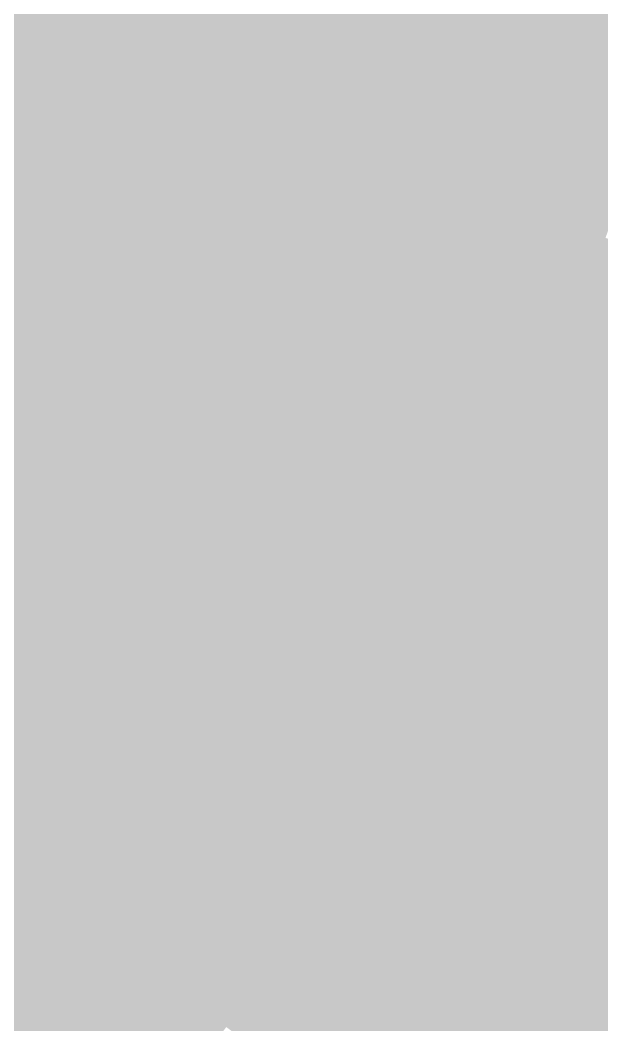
# Model space of a CAD drawing. Header units: inches. Extents: x -266 to 784, y -170 to 213.
# Drawn here: x 58.02 to 73.34, y -47 to -20.54 of the extents above; entities that cross this region are included whole.
import ezdxf

# ---------------------------------------------------------------- set-up
doc = ezdxf.new("R2010")
doc.units = ezdxf.units.IN
doc.header["$MEASUREMENT"] = 0

msp = doc.modelspace()

# ---------------------------------------------------------------- linework, layer by layer
at = {"color": 244, "true_color": 0xab002d}
msp.add_solid([(67.464325, -18.669893), (68.428101, -18.936606), (66.985823, -20.319927), (67.942764, -20.610212)], dxfattribs=at)
at = {"color": 244, "true_color": 0x95002b}
msp.add_solid([(62.201122, -18.868504), (63.158062, -19.158789), (61.719332, -20.389313), (62.66886, -20.702995)], dxfattribs=at)
at = {"color": 244, "true_color": 0xaf002e}
msp.add_solid([(68.428101, -18.936606), (69.391877, -19.203319), (67.942764, -20.610212), (68.899704, -20.900497)], dxfattribs=at)
at = {"color": 246, "true_color": 0x840029}
msp.add_solid([(57.921219, -19.134586), (58.870747, -19.448268), (57.434188, -20.550281), (58.375732, -20.887171)], dxfattribs=at)
at = {"color": 244, "true_color": 0x9a002c}
msp.add_solid([(63.158062, -19.158789), (64.115002, -19.449073), (62.66886, -20.702995), (63.618388, -21.016677)], dxfattribs=at)
at = {"color": 242, "true_color": 0xb3002f}
msp.add_solid([(69.391877, -19.203319), (70.355653, -19.470031), (68.899704, -20.900497), (69.856645, -21.190781)], dxfattribs=at)
at = {"color": 246, "true_color": 0x89002a}
msp.add_solid([(58.870747, -19.448268), (59.820275, -19.76195), (58.375732, -20.887171), (59.317276, -21.224061)], dxfattribs=at)
at = {"color": 244, "true_color": 0x9e002d}
msp.add_solid([(64.115002, -19.449073), (65.071943, -19.739358), (63.618388, -21.016677), (64.567916, -21.330358)], dxfattribs=at)
at = {"color": 242, "true_color": 0xb70030}
msp.add_solid([(70.355653, -19.470031), (71.319429, -19.736744), (69.856645, -21.190781), (70.813585, -21.481066)], dxfattribs=at)
at = {"color": 244, "true_color": 0x8d002b}
msp.add_solid([(59.820275, -19.76195), (60.769804, -20.075631), (59.317276, -21.224061), (60.25882, -21.560951)], dxfattribs=at)
at = {"color": 244, "true_color": 0xa2002e}
msp.add_solid([(65.071943, -19.739358), (66.028883, -20.029643), (64.567916, -21.330358), (65.517444, -21.64404)], dxfattribs=at)
at = {"color": 242, "true_color": 0xbc0031}
msp.add_solid([(71.319429, -19.736744), (72.283205, -20.003457), (70.813585, -21.481066), (71.770525, -21.771351)], dxfattribs=at)
at = {"color": 244, "true_color": 0x91002d}
msp.add_solid([(60.769804, -20.075631), (61.719332, -20.389313), (60.25882, -21.560951), (61.200364, -21.89784)], dxfattribs=at)
at = {"color": 244, "true_color": 0xa6002f}
msp.add_solid([(66.028883, -20.029643), (66.985823, -20.319927), (65.517444, -21.64404), (66.466973, -21.957722)], dxfattribs=at)
at = {"color": 242, "true_color": 0xc00032}
msp.add_solid([(72.283205, -20.003457), (73.246981, -20.27017), (71.770525, -21.771351), (72.727466, -22.061635)], dxfattribs=at)
at = {"color": 244, "true_color": 0xab0031}
msp.add_solid([(66.985823, -20.319927), (67.942764, -20.610212), (66.466973, -21.957722), (67.416501, -22.271404)], dxfattribs=at)
at = {"color": 242, "true_color": 0xc40033}
msp.add_solid([(73.246981, -20.27017), (74.210757, -20.536882), (72.727466, -22.061635), (73.684406, -22.35192)], dxfattribs=at)
at = {"color": 246, "true_color": 0x84002c}
msp.add_solid([(57.434188, -20.550281), (58.375732, -20.887171), (56.912561, -21.953597), (57.845554, -22.313492)], dxfattribs=at)
at = {"color": 244, "true_color": 0x95002e}
msp.add_solid([(61.719332, -20.389313), (62.66886, -20.702995), (61.200364, -21.89784), (62.141908, -22.23473)], dxfattribs=at)
at = {"color": 244, "true_color": 0xaf0032}
msp.add_solid([(67.942764, -20.610212), (68.899704, -20.900497), (67.416501, -22.271404), (68.366029, -22.585085)], dxfattribs=at)
at = {"color": 246, "true_color": 0x89002d}
msp.add_solid([(58.375732, -20.887171), (59.317276, -21.224061), (57.845554, -22.313492), (58.778546, -22.673387)], dxfattribs=at)
at = {"color": 244, "true_color": 0x9a002f}
msp.add_solid([(62.66886, -20.702995), (63.618388, -21.016677), (62.141908, -22.23473), (63.083452, -22.57162)], dxfattribs=at)
at = {"color": 242, "true_color": 0xb30033}
msp.add_solid([(68.899704, -20.900497), (69.856645, -21.190781), (68.366029, -22.585085), (69.315557, -22.898767)], dxfattribs=at)
at = {"color": 244, "true_color": 0x9e0031}
msp.add_solid([(63.618388, -21.016677), (64.567916, -21.330358), (63.083452, -22.57162), (64.024996, -22.90851)], dxfattribs=at)
at = {"color": 244, "true_color": 0x8d002f}
msp.add_solid([(59.317276, -21.224061), (60.25882, -21.560951), (58.778546, -22.673387), (59.711539, -23.033282)], dxfattribs=at)
at = {"color": 244, "true_color": 0xa20032}
msp.add_solid([(64.567916, -21.330358), (65.517444, -21.64404), (64.024996, -22.90851), (64.96654, -23.2454)], dxfattribs=at)
at = {"color": 242, "true_color": 0xb70034}
msp.add_solid([(69.856645, -21.190781), (70.813585, -21.481066), (69.315557, -22.898767), (70.265085, -23.212449)], dxfattribs=at)
at = {"color": 244, "true_color": 0x910030}
msp.add_solid([(60.25882, -21.560951), (61.200364, -21.89784), (59.711539, -23.033282), (60.644532, -23.393177)], dxfattribs=at)
at = {"color": 244, "true_color": 0xa60033}
msp.add_solid([(65.517444, -21.64404), (66.466973, -21.957722), (64.96654, -23.2454), (65.908085, -23.58229)], dxfattribs=at)
at = {"color": 242, "true_color": 0xbc0036}
msp.add_solid([(70.813585, -21.481066), (71.770525, -21.771351), (70.265085, -23.212449), (71.214614, -23.526131)], dxfattribs=at)
at = {"color": 244, "true_color": 0x950032}
msp.add_solid([(61.200364, -21.89784), (62.141908, -22.23473), (60.644532, -23.393177), (61.577525, -23.753072)], dxfattribs=at)
at = {"color": 244, "true_color": 0xab0035}
msp.add_solid([(66.466973, -21.957722), (67.416501, -22.271404), (65.908085, -23.58229), (66.849629, -23.91918)], dxfattribs=at)
at = {"color": 242, "true_color": 0xc00037}
msp.add_solid([(71.770525, -21.771351), (72.727466, -22.061635), (71.214614, -23.526131), (72.164142, -23.839812)], dxfattribs=at)
at = {"color": 242, "true_color": 0xc40038}
msp.add_solid([(72.727466, -22.061635), (73.684406, -22.35192), (72.164142, -23.839812), (73.11367, -24.153494)], dxfattribs=at)
at = {"color": 236, "true_color": 0x890031}
msp.add_solid([(57.845554, -22.313492), (58.778546, -22.673387), (57.280531, -23.726373), (58.204411, -24.109056)], dxfattribs=at)
at = {"color": 244, "true_color": 0x9a0033}
msp.add_solid([(62.141908, -22.23473), (63.083452, -22.57162), (61.577525, -23.753072), (62.510518, -24.112967)], dxfattribs=at)
at = {"color": 244, "true_color": 0xaf0036}
msp.add_solid([(67.416501, -22.271404), (68.366029, -22.585085), (66.849629, -23.91918), (67.791173, -24.256069)], dxfattribs=at)
at = {"color": 242, "true_color": 0xc90039}
msp.add_solid([(73.684406, -22.35192), (74.641346, -22.642205), (73.11367, -24.153494), (74.063198, -24.467176)], dxfattribs=at)
at = {"color": 244, "true_color": 0x8d0032}
msp.add_solid([(58.778546, -22.673387), (59.711539, -23.033282), (58.204411, -24.109056), (59.12829, -24.49174)], dxfattribs=at)
at = {"color": 244, "true_color": 0x9e0034}
msp.add_solid([(63.083452, -22.57162), (64.024996, -22.90851), (62.510518, -24.112967), (63.44351, -24.472862)], dxfattribs=at)
at = {"color": 242, "true_color": 0xb30037}
msp.add_solid([(68.366029, -22.585085), (69.315557, -22.898767), (67.791173, -24.256069), (68.732717, -24.592959)], dxfattribs=at)
at = {"color": 244, "true_color": 0xa20036}
msp.add_solid([(64.024996, -22.90851), (64.96654, -23.2454), (63.44351, -24.472862), (64.376503, -24.832758)], dxfattribs=at)
at = {"color": 242, "true_color": 0xb70039}
msp.add_solid([(69.315557, -22.898767), (70.265085, -23.212449), (68.732717, -24.592959), (69.674261, -24.929849)], dxfattribs=at)
at = {"color": 244, "true_color": 0x910034}
msp.add_solid([(59.711539, -23.033282), (60.644532, -23.393177), (59.12829, -24.49174), (60.05217, -24.874423)], dxfattribs=at)
at = {"color": 244, "true_color": 0xa60037}
msp.add_solid([(64.96654, -23.2454), (65.908085, -23.58229), (64.376503, -24.832758), (65.309496, -25.192653)], dxfattribs=at)
at = {"color": 242, "true_color": 0xbc003a}
msp.add_solid([(70.265085, -23.212449), (71.214614, -23.526131), (69.674261, -24.929849), (70.615805, -25.266739)], dxfattribs=at)
at = {"color": 244, "true_color": 0x950035}
msp.add_solid([(60.644532, -23.393177), (61.577525, -23.753072), (60.05217, -24.874423), (60.976049, -25.257107)], dxfattribs=at)
at = {"color": 242, "true_color": 0xc0003b}
msp.add_solid([(71.214614, -23.526131), (72.164142, -23.839812), (70.615805, -25.266739), (71.557349, -25.603629)], dxfattribs=at)
at = {"color": 236, "true_color": 0x890034}
msp.add_solid([(57.280531, -23.726373), (58.204411, -24.109056), (56.681005, -25.124961), (57.595215, -25.530203)], dxfattribs=at)
at = {"color": 244, "true_color": 0x9a0037}
msp.add_solid([(61.577525, -23.753072), (62.510518, -24.112967), (60.976049, -25.257107), (61.899929, -25.63979)], dxfattribs=at)
at = {"color": 234, "true_color": 0xab0039}
msp.add_solid([(65.908085, -23.58229), (66.849629, -23.91918), (65.309496, -25.192653), (66.242489, -25.552548)], dxfattribs=at)
at = {"color": 234, "true_color": 0xaf003a}
msp.add_solid([(66.849629, -23.91918), (67.791173, -24.256069), (66.242489, -25.552548), (67.175482, -25.912443)], dxfattribs=at)
at = {"color": 242, "true_color": 0xc4003d}
msp.add_solid([(72.164142, -23.839812), (73.11367, -24.153494), (71.557349, -25.603629), (72.498893, -25.940519)], dxfattribs=at)
at = {"color": 236, "true_color": 0x8d0035}
msp.add_solid([(58.204411, -24.109056), (59.12829, -24.49174), (57.595215, -25.530203), (58.509424, -25.935444)], dxfattribs=at)
at = {"color": 244, "true_color": 0x9e0038}
msp.add_solid([(62.510518, -24.112967), (63.44351, -24.472862), (61.899929, -25.63979), (62.823808, -26.022473)], dxfattribs=at)
at = {"color": 242, "true_color": 0xb3003b}
msp.add_solid([(67.791173, -24.256069), (68.732717, -24.592959), (67.175482, -25.912443), (68.108474, -26.272338)], dxfattribs=at)
at = {"color": 242, "true_color": 0xc9003e}
msp.add_solid([(73.11367, -24.153494), (74.063198, -24.467176), (72.498893, -25.940519), (73.440437, -26.277409)], dxfattribs=at)
at = {"color": 244, "true_color": 0x910037}
msp.add_solid([(59.12829, -24.49174), (60.05217, -24.874423), (58.509424, -25.935444), (59.423634, -26.340685)], dxfattribs=at)
at = {"color": 234, "true_color": 0xa2003a}
msp.add_solid([(63.44351, -24.472862), (64.376503, -24.832758), (62.823808, -26.022473), (63.747688, -26.405157)], dxfattribs=at)
at = {"color": 242, "true_color": 0xb7003d}
msp.add_solid([(68.732717, -24.592959), (69.674261, -24.929849), (68.108474, -26.272338), (69.041467, -26.632233)], dxfattribs=at)
at = {"color": 234, "true_color": 0xa6003b}
msp.add_solid([(64.376503, -24.832758), (65.309496, -25.192653), (63.747688, -26.405157), (64.671567, -26.78784)], dxfattribs=at)
at = {"color": 234, "true_color": 0x950039}
msp.add_solid([(60.05217, -24.874423), (60.976049, -25.257107), (59.423634, -26.340685), (60.337844, -26.745927)], dxfattribs=at)
at = {"color": 242, "true_color": 0xbc003e}
msp.add_solid([(69.674261, -24.929849), (70.615805, -25.266739), (69.041467, -26.632233), (69.97446, -26.992128)], dxfattribs=at)
at = {"color": 234, "true_color": 0x9a003a}
msp.add_solid([(60.976049, -25.257107), (61.899929, -25.63979), (60.337844, -26.745927), (61.252054, -27.151168)], dxfattribs=at)
at = {"color": 234, "true_color": 0xab003d}
msp.add_solid([(65.309496, -25.192653), (66.242489, -25.552548), (64.671567, -26.78784), (65.595447, -27.170524)], dxfattribs=at)
at = {"color": 242, "true_color": 0xc00040}
msp.add_solid([(70.615805, -25.266739), (71.557349, -25.603629), (69.97446, -26.992128), (70.907453, -27.352023)], dxfattribs=at)
at = {"color": 236, "true_color": 0x8d0039}
msp.add_solid([(57.595215, -25.530203), (58.509424, -25.935444), (56.951325, -26.935971), (57.855315, -27.363526)], dxfattribs=at)
at = {"color": 234, "true_color": 0x9e003c}
msp.add_solid([(61.899929, -25.63979), (62.823808, -26.022473), (61.252054, -27.151168), (62.166263, -27.556409)], dxfattribs=at)
at = {"color": 234, "true_color": 0xaf003e}
msp.add_solid([(66.242489, -25.552548), (67.175482, -25.912443), (65.595447, -27.170524), (66.519326, -27.553207)], dxfattribs=at)
at = {"color": 242, "true_color": 0xc40041}
msp.add_solid([(71.557349, -25.603629), (72.498893, -25.940519), (70.907453, -27.352023), (71.840446, -27.711918)], dxfattribs=at)
at = {"color": 242, "true_color": 0xb30040}
msp.add_solid([(67.175482, -25.912443), (68.108474, -26.272338), (66.519326, -27.553207), (67.443206, -27.935891)], dxfattribs=at)
at = {"color": 236, "true_color": 0x91003a}
msp.add_solid([(58.509424, -25.935444), (59.423634, -26.340685), (57.855315, -27.363526), (58.759304, -27.791081)], dxfattribs=at)
at = {"color": 234, "true_color": 0xa2003d}
msp.add_solid([(62.823808, -26.022473), (63.747688, -26.405157), (62.166263, -27.556409), (63.080473, -27.961651)], dxfattribs=at)
at = {"color": 242, "true_color": 0xc90043}
msp.add_solid([(72.498893, -25.940519), (73.440437, -26.277409), (71.840446, -27.711918), (72.773438, -28.071813)], dxfattribs=at)
at = {"color": 234, "true_color": 0x95003c}
msp.add_solid([(59.423634, -26.340685), (60.337844, -26.745927), (58.759304, -27.791081), (59.663293, -28.218636)], dxfattribs=at)
at = {"color": 234, "true_color": 0xa6003f}
msp.add_solid([(63.747688, -26.405157), (64.671567, -26.78784), (63.080473, -27.961651), (63.994683, -28.366892)], dxfattribs=at)
at = {"color": 242, "true_color": 0xb70041}
msp.add_solid([(68.108474, -26.272338), (69.041467, -26.632233), (67.443206, -27.935891), (68.367085, -28.318574)], dxfattribs=at)
at = {"color": 242, "true_color": 0xcd0044}
msp.add_solid([(73.440437, -26.277409), (74.381981, -26.614298), (72.773438, -28.071813), (73.706431, -28.431708)], dxfattribs=at)
at = {"color": 242, "true_color": 0xbc0043}
msp.add_solid([(69.041467, -26.632233), (69.97446, -26.992128), (68.367085, -28.318574), (69.290965, -28.701257)], dxfattribs=at)
at = {"color": 234, "true_color": 0x9a003e}
msp.add_solid([(60.337844, -26.745927), (61.252054, -27.151168), (59.663293, -28.218636), (60.567283, -28.646191)], dxfattribs=at)
at = {"color": 234, "true_color": 0xab0041}
msp.add_solid([(64.671567, -26.78784), (65.595447, -27.170524), (63.994683, -28.366892), (64.908893, -28.772133)], dxfattribs=at)
at = {"color": 234, "true_color": 0x9e0040}
msp.add_solid([(61.252054, -27.151168), (62.166263, -27.556409), (60.567283, -28.646191), (61.471272, -29.073746)], dxfattribs=at)
at = {"color": 234, "true_color": 0xaf0042}
msp.add_solid([(65.595447, -27.170524), (66.519326, -27.553207), (64.908893, -28.772133), (65.823102, -29.177375)], dxfattribs=at)
at = {"color": 242, "true_color": 0xc00044}
msp.add_solid([(69.97446, -26.992128), (70.907453, -27.352023), (69.290965, -28.701257), (70.214844, -29.083941)], dxfattribs=at)
at = {"color": 234, "true_color": 0x91003e}
msp.add_solid([(57.855315, -27.363526), (58.759304, -27.791081), (57.166355, -28.775125), (58.05958, -29.224736)], dxfattribs=at)
at = {"color": 242, "true_color": 0xc40046}
msp.add_solid([(70.907453, -27.352023), (71.840446, -27.711918), (70.214844, -29.083941), (71.138724, -29.466624)], dxfattribs=at)
at = {"color": 234, "true_color": 0xa20041}
msp.add_solid([(62.166263, -27.556409), (63.080473, -27.961651), (61.471272, -29.073746), (62.375261, -29.501301)], dxfattribs=at)
at = {"color": 234, "true_color": 0xb30044}
msp.add_solid([(66.519326, -27.553207), (67.443206, -27.935891), (65.823102, -29.177375), (66.737312, -29.582616)], dxfattribs=at)
at = {"color": 242, "true_color": 0xc90047}
msp.add_solid([(71.840446, -27.711918), (72.773438, -28.071813), (71.138724, -29.466624), (72.062604, -29.849308)], dxfattribs=at)
at = {"color": 234, "true_color": 0x950040}
msp.add_solid([(58.759304, -27.791081), (59.663293, -28.218636), (58.05958, -29.224736), (58.952804, -29.674348)], dxfattribs=at)
at = {"color": 234, "true_color": 0xa60043}
msp.add_solid([(63.080473, -27.961651), (63.994683, -28.366892), (62.375261, -29.501301), (63.279251, -29.928857)], dxfattribs=at)
at = {"color": 242, "true_color": 0xb70046}
msp.add_solid([(67.443206, -27.935891), (68.367085, -28.318574), (66.737312, -29.582616), (67.651522, -29.987857)], dxfattribs=at)
at = {"color": 234, "true_color": 0x9a0041}
msp.add_solid([(59.663293, -28.218636), (60.567283, -28.646191), (58.952804, -29.674348), (59.846028, -30.123959)], dxfattribs=at)
at = {"color": 242, "true_color": 0xcd0049}
msp.add_solid([(72.773438, -28.071813), (73.706431, -28.431708), (72.062604, -29.849308), (72.986483, -30.231991)], dxfattribs=at)
at = {"color": 234, "true_color": 0xab0045}
msp.add_solid([(63.994683, -28.366892), (64.908893, -28.772133), (63.279251, -29.928857), (64.18324, -30.356412)], dxfattribs=at)
at = {"color": 242, "true_color": 0xbc0047}
msp.add_solid([(68.367085, -28.318574), (69.290965, -28.701257), (67.651522, -29.987857), (68.565732, -30.393099)], dxfattribs=at)
at = {"color": 242, "true_color": 0xd1004a}
msp.add_solid([(73.706431, -28.431708), (74.639424, -28.791603), (72.986483, -30.231991), (73.910363, -30.614675)], dxfattribs=at)
at = {"color": 234, "true_color": 0x910041}
msp.add_solid([(57.166355, -28.775125), (58.05958, -29.224736), (56.442961, -30.169391), (57.324882, -30.640788)], dxfattribs=at)
at = {"color": 234, "true_color": 0x9e0043}
msp.add_solid([(60.567283, -28.646191), (61.471272, -29.073746), (59.846028, -30.123959), (60.739252, -30.57357)], dxfattribs=at)
at = {"color": 234, "true_color": 0xaf0046}
msp.add_solid([(64.908893, -28.772133), (65.823102, -29.177375), (64.18324, -30.356412), (65.087229, -30.783967)], dxfattribs=at)
at = {"color": 242, "true_color": 0xc00049}
msp.add_solid([(69.290965, -28.701257), (70.214844, -29.083941), (68.565732, -30.393099), (69.479941, -30.79834)], dxfattribs=at)
at = {"color": 234, "true_color": 0xa20045}
msp.add_solid([(61.471272, -29.073746), (62.375261, -29.501301), (60.739252, -30.57357), (61.632477, -31.023182)], dxfattribs=at)
at = {"color": 242, "true_color": 0xc4004a}
msp.add_solid([(70.214844, -29.083941), (71.138724, -29.466624), (69.479941, -30.79834), (70.394151, -31.203581)], dxfattribs=at)
at = {"color": 234, "true_color": 0x950043}
msp.add_solid([(58.05958, -29.224736), (58.952804, -29.674348), (57.324882, -30.640788), (58.206803, -31.112185)], dxfattribs=at)
at = {"color": 234, "true_color": 0xb30048}
msp.add_solid([(65.823102, -29.177375), (66.737312, -29.582616), (65.087229, -30.783967), (65.991218, -31.211522)], dxfattribs=at)
at = {"color": 234, "true_color": 0xa60047}
msp.add_solid([(62.375261, -29.501301), (63.279251, -29.928857), (61.632477, -31.023182), (62.525701, -31.472793)], dxfattribs=at)
at = {"color": 234, "true_color": 0xb7004a}
msp.add_solid([(66.737312, -29.582616), (67.651522, -29.987857), (65.991218, -31.211522), (66.895208, -31.639077)], dxfattribs=at)
at = {"color": 242, "true_color": 0xc9004c}
msp.add_solid([(71.138724, -29.466624), (72.062604, -29.849308), (70.394151, -31.203581), (71.308361, -31.608823)], dxfattribs=at)
at = {"color": 234, "true_color": 0x9a0045}
msp.add_solid([(58.952804, -29.674348), (59.846028, -30.123959), (58.206803, -31.112185), (59.088725, -31.583581)], dxfattribs=at)
at = {"color": 232, "true_color": 0xcd004e}
msp.add_solid([(72.062604, -29.849308), (72.986483, -30.231991), (71.308361, -31.608823), (72.222571, -32.014064)], dxfattribs=at)
at = {"color": 234, "true_color": 0x9e0047}
msp.add_solid([(59.846028, -30.123959), (60.739252, -30.57357), (59.088725, -31.583581), (59.970646, -32.054978)], dxfattribs=at)
at = {"color": 234, "true_color": 0xab0049}
msp.add_solid([(63.279251, -29.928857), (64.18324, -30.356412), (62.525701, -31.472793), (63.418925, -31.922404)], dxfattribs=at)
at = {"color": 242, "true_color": 0xbc004c}
msp.add_solid([(67.651522, -29.987857), (68.565732, -30.393099), (66.895208, -31.639077), (67.799197, -32.066632)], dxfattribs=at)
at = {"color": 234, "true_color": 0xaf004a}
msp.add_solid([(64.18324, -30.356412), (65.087229, -30.783967), (63.418925, -31.922404), (64.31215, -32.372016)], dxfattribs=at)
at = {"color": 232, "true_color": 0xc0004d}
msp.add_solid([(68.565732, -30.393099), (69.479941, -30.79834), (67.799197, -32.066632), (68.703186, -32.494187)], dxfattribs=at)
at = {"color": 232, "true_color": 0xd1004f}
msp.add_solid([(72.986483, -30.231991), (73.910363, -30.614675), (72.222571, -32.014064), (73.13678, -32.419305)], dxfattribs=at)
at = {"color": 234, "true_color": 0x950047}
msp.add_solid([(57.324882, -30.640788), (58.206803, -31.112185), (56.555654, -32.038383), (57.425741, -32.531281)], dxfattribs=at)
at = {"color": 234, "true_color": 0xa20049}
msp.add_solid([(60.739252, -30.57357), (61.632477, -31.023182), (59.970646, -32.054978), (60.852567, -32.526375)], dxfattribs=at)
at = {"color": 232, "true_color": 0xd50051}
msp.add_solid([(73.910363, -30.614675), (74.834242, -30.997358), (73.13678, -32.419305), (74.05099, -32.824546)], dxfattribs=at)
at = {"color": 234, "true_color": 0xb3004c}
msp.add_solid([(65.087229, -30.783967), (65.991218, -31.211522), (64.31215, -32.372016), (65.205374, -32.821627)], dxfattribs=at)
at = {"color": 232, "true_color": 0xc4004f}
msp.add_solid([(69.479941, -30.79834), (70.394151, -31.203581), (68.703186, -32.494187), (69.607176, -32.921742)], dxfattribs=at)
at = {"color": 234, "true_color": 0x9a0049}
msp.add_solid([(58.206803, -31.112185), (59.088725, -31.583581), (57.425741, -32.531281), (58.295828, -33.024179)], dxfattribs=at)
at = {"color": 234, "true_color": 0xa6004b}
msp.add_solid([(61.632477, -31.023182), (62.525701, -31.472793), (60.852567, -32.526375), (61.734488, -32.997772)], dxfattribs=at)
at = {"color": 234, "true_color": 0xb7004e}
msp.add_solid([(65.991218, -31.211522), (66.895208, -31.639077), (65.205374, -32.821627), (66.098598, -33.271238)], dxfattribs=at)
at = {"color": 232, "true_color": 0xc90051}
msp.add_solid([(70.394151, -31.203581), (71.308361, -31.608823), (69.607176, -32.921742), (70.511165, -33.349297)], dxfattribs=at)
at = {"color": 234, "true_color": 0xab004d}
msp.add_solid([(62.525701, -31.472793), (63.418925, -31.922404), (61.734488, -32.997772), (62.61641, -33.469168)], dxfattribs=at)
at = {"color": 234, "true_color": 0x9e004b}
msp.add_solid([(59.088725, -31.583581), (59.970646, -32.054978), (58.295828, -33.024179), (59.165915, -33.517077)], dxfattribs=at)
at = {"color": 232, "true_color": 0xbc0050}
msp.add_solid([(66.895208, -31.639077), (67.799197, -32.066632), (66.098598, -33.271238), (66.991823, -33.72085)], dxfattribs=at)
at = {"color": 232, "true_color": 0xcd0052}
msp.add_solid([(71.308361, -31.608823), (72.222571, -32.014064), (70.511165, -33.349297), (71.415154, -33.776852)], dxfattribs=at)
at = {"color": 234, "true_color": 0xaf004f}
msp.add_solid([(63.418925, -31.922404), (64.31215, -32.372016), (62.61641, -33.469168), (63.498331, -33.940565)], dxfattribs=at)
at = {"color": 232, "true_color": 0xd10054}
msp.add_solid([(72.222571, -32.014064), (73.13678, -32.419305), (71.415154, -33.776852), (72.319143, -34.204407)], dxfattribs=at)
at = {"color": 234, "true_color": 0xa2004d}
msp.add_solid([(59.970646, -32.054978), (60.852567, -32.526375), (59.165915, -33.517077), (60.036002, -34.009975)], dxfattribs=at)
at = {"color": 232, "true_color": 0xc00052}
msp.add_solid([(67.799197, -32.066632), (68.703186, -32.494187), (66.991823, -33.72085), (67.885047, -34.170461)], dxfattribs=at)
at = {"color": 234, "true_color": 0x9a004c}
msp.add_solid([(57.425741, -32.531281), (58.295828, -33.024179), (56.610088, -33.930781), (57.467817, -34.444884)], dxfattribs=at)
at = {"color": 234, "true_color": 0xa6004f}
msp.add_solid([(60.852567, -32.526375), (61.734488, -32.997772), (60.036002, -34.009975), (60.906089, -34.502873)], dxfattribs=at)
at = {"color": 234, "true_color": 0xb30051}
msp.add_solid([(64.31215, -32.372016), (65.205374, -32.821627), (63.498331, -33.940565), (64.380252, -34.411962)], dxfattribs=at)
at = {"color": 232, "true_color": 0xc40054}
msp.add_solid([(68.703186, -32.494187), (69.607176, -32.921742), (67.885047, -34.170461), (68.778271, -34.620072)], dxfattribs=at)
at = {"color": 232, "true_color": 0xd50056}
msp.add_solid([(73.13678, -32.419305), (74.05099, -32.824546), (72.319143, -34.204407), (73.223133, -34.631963)], dxfattribs=at)
at = {"color": 234, "true_color": 0x9e004e}
msp.add_solid([(58.295828, -33.024179), (59.165915, -33.517077), (57.467817, -34.444884), (58.325545, -34.958987)], dxfattribs=at)
at = {"color": 234, "true_color": 0xab0051}
msp.add_solid([(61.734488, -32.997772), (62.61641, -33.469168), (60.906089, -34.502873), (61.776176, -34.995772)], dxfattribs=at)
at = {"color": 232, "true_color": 0xb70052}
msp.add_solid([(65.205374, -32.821627), (66.098598, -33.271238), (64.380252, -34.411962), (65.262174, -34.883359)], dxfattribs=at)
at = {"color": 232, "true_color": 0xc90055}
msp.add_solid([(69.607176, -32.921742), (70.511165, -33.349297), (68.778271, -34.620072), (69.671495, -35.069684)], dxfattribs=at)
at = {"color": 232, "true_color": 0xda0058}
msp.add_solid([(74.05099, -32.824546), (74.9652, -33.229788), (73.223133, -34.631963), (74.127122, -35.059518)], dxfattribs=at)
at = {"color": 232, "true_color": 0xbc0054}
msp.add_solid([(66.098598, -33.271238), (66.991823, -33.72085), (65.262174, -34.883359), (66.144095, -35.354755)], dxfattribs=at)
at = {"color": 234, "true_color": 0xa20050}
msp.add_solid([(59.165915, -33.517077), (60.036002, -34.009975), (58.325545, -34.958987), (59.183274, -35.473089)], dxfattribs=at)
at = {"color": 234, "true_color": 0xaf0053}
msp.add_solid([(62.61641, -33.469168), (63.498331, -33.940565), (61.776176, -34.995772), (62.646263, -35.48867)], dxfattribs=at)
at = {"color": 232, "true_color": 0xcd0057}
msp.add_solid([(70.511165, -33.349297), (71.415154, -33.776852), (69.671495, -35.069684), (70.56472, -35.519295)], dxfattribs=at)
at = {"color": 232, "true_color": 0xc00056}
msp.add_solid([(66.991823, -33.72085), (67.885047, -34.170461), (66.144095, -35.354755), (67.026016, -35.826152)], dxfattribs=at)
at = {"color": 232, "true_color": 0xd10059}
msp.add_solid([(71.415154, -33.776852), (72.319143, -34.204407), (70.56472, -35.519295), (71.457944, -35.968906)], dxfattribs=at)
at = {"color": 234, "true_color": 0xa60053}
msp.add_solid([(60.036002, -34.009975), (60.906089, -34.502873), (59.183274, -35.473089), (60.041003, -35.987192)], dxfattribs=at)
at = {"color": 234, "true_color": 0xb30055}
msp.add_solid([(63.498331, -33.940565), (64.380252, -34.411962), (62.646263, -35.48867), (63.51635, -35.981568)], dxfattribs=at)
at = {"color": 232, "true_color": 0xc40058}
msp.add_solid([(67.885047, -34.170461), (68.778271, -34.620072), (67.026016, -35.826152), (67.907937, -36.297549)], dxfattribs=at)
at = {"color": 232, "true_color": 0xd5005b}
msp.add_solid([(72.319143, -34.204407), (73.223133, -34.631963), (71.457944, -35.968906), (72.351168, -36.418518)], dxfattribs=at)
at = {"color": 234, "true_color": 0x9e0052}
msp.add_solid([(57.467817, -34.444884), (58.325545, -34.958987), (56.605189, -35.844841), (57.450042, -36.379838)], dxfattribs=at)
at = {"color": 234, "true_color": 0xab0055}
msp.add_solid([(60.906089, -34.502873), (61.776176, -34.995772), (60.041003, -35.987192), (60.898731, -36.501295)], dxfattribs=at)
at = {"color": 232, "true_color": 0xb70057}
msp.add_solid([(64.380252, -34.411962), (65.262174, -34.883359), (63.51635, -35.981568), (64.386437, -36.474466)], dxfattribs=at)
at = {"color": 232, "true_color": 0xc9005a}
msp.add_solid([(68.778271, -34.620072), (69.671495, -35.069684), (67.907937, -36.297549), (68.789859, -36.768945)], dxfattribs=at)
at = {"color": 232, "true_color": 0xda005d}
msp.add_solid([(73.223133, -34.631963), (74.127122, -35.059518), (72.351168, -36.418518), (73.244393, -36.868129)], dxfattribs=at)
at = {"color": 232, "true_color": 0xbc0059}
msp.add_solid([(65.262174, -34.883359), (66.144095, -35.354755), (64.386437, -36.474466), (65.256524, -36.967364)], dxfattribs=at)
at = {"color": 234, "true_color": 0xa20054}
msp.add_solid([(58.325545, -34.958987), (59.183274, -35.473089), (57.450042, -36.379838), (58.294896, -36.914836)], dxfattribs=at)
at = {"color": 234, "true_color": 0xaf0057}
msp.add_solid([(61.776176, -34.995772), (62.646263, -35.48867), (60.898731, -36.501295), (61.75646, -37.015398)], dxfattribs=at)
at = {"color": 232, "true_color": 0xcd005c}
msp.add_solid([(69.671495, -35.069684), (70.56472, -35.519295), (68.789859, -36.768945), (69.67178, -37.240342)], dxfattribs=at)
at = {"color": 232, "true_color": 0xde005e}
msp.add_solid([(74.127122, -35.059518), (75.031111, -35.487073), (73.244393, -36.868129), (74.137617, -37.31774)], dxfattribs=at)
at = {"color": 232, "true_color": 0xc0005b}
msp.add_solid([(66.144095, -35.354755), (67.026016, -35.826152), (65.256524, -36.967364), (66.126611, -37.460263)], dxfattribs=at)
at = {"color": 234, "true_color": 0xa60056}
msp.add_solid([(59.183274, -35.473089), (60.041003, -35.987192), (58.294896, -36.914836), (59.13975, -37.449833)], dxfattribs=at)
at = {"color": 232, "true_color": 0xb30059}
msp.add_solid([(62.646263, -35.48867), (63.51635, -35.981568), (61.75646, -37.015398), (62.614189, -37.5295)], dxfattribs=at)
at = {"color": 232, "true_color": 0xd1005e}
msp.add_solid([(70.56472, -35.519295), (71.457944, -35.968906), (69.67178, -37.240342), (70.553701, -37.711739)], dxfattribs=at)
at = {"color": 232, "true_color": 0xb7005b}
msp.add_solid([(63.51635, -35.981568), (64.386437, -36.474466), (62.614189, -37.5295), (63.471917, -38.043603)], dxfattribs=at)
at = {"color": 232, "true_color": 0xc4005d}
msp.add_solid([(67.026016, -35.826152), (67.907937, -36.297549), (66.126611, -37.460263), (66.996698, -37.953161)], dxfattribs=at)
at = {"color": 232, "true_color": 0xd50060}
msp.add_solid([(71.457944, -35.968906), (72.351168, -36.418518), (70.553701, -37.711739), (71.435622, -38.183136)], dxfattribs=at)
at = {"color": 234, "true_color": 0xab0059}
msp.add_solid([(60.041003, -35.987192), (60.898731, -36.501295), (59.13975, -37.449833), (59.984603, -37.984831)], dxfattribs=at)
at = {"color": 234, "true_color": 0xa20058}
msp.add_solid([(57.450042, -36.379838), (58.294896, -36.914836), (56.539934, -37.778776), (57.371403, -38.334346)], dxfattribs=at)
at = {"color": 234, "true_color": 0xaf005b}
msp.add_solid([(60.898731, -36.501295), (61.75646, -37.015398), (59.984603, -37.984831), (60.829457, -38.519829)], dxfattribs=at)
at = {"color": 232, "true_color": 0xbc005d}
msp.add_solid([(64.386437, -36.474466), (65.256524, -36.967364), (63.471917, -38.043603), (64.329646, -38.557706)], dxfattribs=at)
at = {"color": 232, "true_color": 0xc9005f}
msp.add_solid([(67.907937, -36.297549), (68.789859, -36.768945), (66.996698, -37.953161), (67.866785, -38.446059)], dxfattribs=at)
at = {"color": 232, "true_color": 0xda0062}
msp.add_solid([(72.351168, -36.418518), (73.244393, -36.868129), (71.435622, -38.183136), (72.317544, -38.654532)], dxfattribs=at)
at = {"color": 232, "true_color": 0xcd0061}
msp.add_solid([(68.789859, -36.768945), (69.67178, -37.240342), (67.866785, -38.446059), (68.736872, -38.938957)], dxfattribs=at)
at = {"color": 234, "true_color": 0xa6005a}
msp.add_solid([(58.294896, -36.914836), (59.13975, -37.449833), (57.371403, -38.334346), (58.202873, -38.889916)], dxfattribs=at)
at = {"color": 232, "true_color": 0xb3005d}
msp.add_solid([(61.75646, -37.015398), (62.614189, -37.5295), (60.829457, -38.519829), (61.67431, -39.054826)], dxfattribs=at)
at = {"color": 232, "true_color": 0xc0005f}
msp.add_solid([(65.256524, -36.967364), (66.126611, -37.460263), (64.329646, -38.557706), (65.187374, -39.071809)], dxfattribs=at)
at = {"color": 232, "true_color": 0xde0064}
msp.add_solid([(73.244393, -36.868129), (74.137617, -37.31774), (72.317544, -38.654532), (73.199465, -39.125929)], dxfattribs=at)
at = {"color": 232, "true_color": 0xd10063}
msp.add_solid([(69.67178, -37.240342), (70.553701, -37.711739), (68.736872, -38.938957), (69.606959, -39.431855)], dxfattribs=at)
at = {"color": 234, "true_color": 0xab005d}
msp.add_solid([(59.13975, -37.449833), (59.984603, -37.984831), (58.202873, -38.889916), (59.034342, -39.445487)], dxfattribs=at)
at = {"color": 232, "true_color": 0xb7005f}
msp.add_solid([(62.614189, -37.5295), (63.471917, -38.043603), (61.67431, -39.054826), (62.519164, -39.589824)], dxfattribs=at)
at = {"color": 232, "true_color": 0xc40061}
msp.add_solid([(66.126611, -37.460263), (66.996698, -37.953161), (65.187374, -39.071809), (66.045103, -39.585911)], dxfattribs=at)
at = {"color": 232, "true_color": 0xe20066}
msp.add_solid([(74.137617, -37.31774), (75.030841, -37.767352), (73.199465, -39.125929), (74.081386, -39.597326)], dxfattribs=at)
at = {"color": 232, "true_color": 0xd50065}
msp.add_solid([(70.553701, -37.711739), (71.435622, -38.183136), (69.606959, -39.431855), (70.477046, -39.924754)], dxfattribs=at)
at = {"color": 224, "true_color": 0xaf005f}
msp.add_solid([(59.984603, -37.984831), (60.829457, -38.519829), (59.034342, -39.445487), (59.865812, -40.001057)], dxfattribs=at)
at = {"color": 232, "true_color": 0xbc0062}
msp.add_solid([(63.471917, -38.043603), (64.329646, -38.557706), (62.519164, -39.589824), (63.364017, -40.124822)], dxfattribs=at)
at = {"color": 232, "true_color": 0xc90063}
msp.add_solid([(66.996698, -37.953161), (67.866785, -38.446059), (66.045103, -39.585911), (66.902832, -40.100014)], dxfattribs=at)
at = {"color": 234, "true_color": 0xa6005e}
msp.add_solid([(57.371403, -38.334346), (58.202873, -38.889916), (56.413352, -39.730765), (57.230937, -40.306573)], dxfattribs=at)
at = {"color": 232, "true_color": 0xda0067}
msp.add_solid([(71.435622, -38.183136), (72.317544, -38.654532), (70.477046, -39.924754), (71.347133, -40.417652)], dxfattribs=at)
at = {"color": 232, "true_color": 0xb30061}
msp.add_solid([(60.829457, -38.519829), (61.67431, -39.054826), (59.865812, -40.001057), (60.697282, -40.556627)], dxfattribs=at)
at = {"color": 232, "true_color": 0xc00064}
msp.add_solid([(64.329646, -38.557706), (65.187374, -39.071809), (63.364017, -40.124822), (64.208871, -40.659819)], dxfattribs=at)
at = {"color": 232, "true_color": 0xcd0066}
msp.add_solid([(67.866785, -38.446059), (68.736872, -38.938957), (66.902832, -40.100014), (67.76056, -40.614117)], dxfattribs=at)
at = {"color": 224, "true_color": 0xab0061}
msp.add_solid([(58.202873, -38.889916), (59.034342, -39.445487), (57.230937, -40.306573), (58.048522, -40.882382)], dxfattribs=at)
at = {"color": 232, "true_color": 0xde0069}
msp.add_solid([(72.317544, -38.654532), (73.199465, -39.125929), (71.347133, -40.417652), (72.21722, -40.91055)], dxfattribs=at)
at = {"color": 232, "true_color": 0xb70064}
msp.add_solid([(61.67431, -39.054826), (62.519164, -39.589824), (60.697282, -40.556627), (61.528751, -41.112197)], dxfattribs=at)
at = {"color": 232, "true_color": 0xc40066}
msp.add_solid([(65.187374, -39.071809), (66.045103, -39.585911), (64.208871, -40.659819), (65.053725, -41.194817)], dxfattribs=at)
at = {"color": 232, "true_color": 0xd10068}
msp.add_solid([(68.736872, -38.938957), (69.606959, -39.431855), (67.76056, -40.614117), (68.618289, -41.12822)], dxfattribs=at)
at = {"color": 232, "true_color": 0xe2006b}
msp.add_solid([(73.199465, -39.125929), (74.081386, -39.597326), (72.21722, -40.91055), (73.087307, -41.403448)], dxfattribs=at)
at = {"color": 224, "true_color": 0xaf0063}
msp.add_solid([(59.034342, -39.445487), (59.865812, -40.001057), (58.048522, -40.882382), (58.866107, -41.45819)], dxfattribs=at)
at = {"color": 232, "true_color": 0xbc0066}
msp.add_solid([(62.519164, -39.589824), (63.364017, -40.124822), (61.528751, -41.112197), (62.360221, -41.667767)], dxfattribs=at)
at = {"color": 232, "true_color": 0xc90068}
msp.add_solid([(66.045103, -39.585911), (66.902832, -40.100014), (65.053725, -41.194817), (65.898578, -41.729814)], dxfattribs=at)
at = {"color": 232, "true_color": 0xd5006a}
msp.add_solid([(69.606959, -39.431855), (70.477046, -39.924754), (68.618289, -41.12822), (69.476017, -41.642322)], dxfattribs=at)
at = {"color": 232, "true_color": 0xe6006d}
msp.add_solid([(74.081386, -39.597326), (74.963307, -40.068723), (73.087307, -41.403448), (73.957394, -41.896346)], dxfattribs=at)
at = {"color": 232, "true_color": 0xda006c}
msp.add_solid([(70.477046, -39.924754), (71.347133, -40.417652), (69.476017, -41.642322), (70.333746, -42.156425)], dxfattribs=at)
at = {"color": 232, "true_color": 0xb30066}
msp.add_solid([(59.865812, -40.001057), (60.697282, -40.556627), (58.866107, -41.45819), (59.683691, -42.033998)], dxfattribs=at)
at = {"color": 232, "true_color": 0xc00068}
msp.add_solid([(63.364017, -40.124822), (64.208871, -40.659819), (62.360221, -41.667767), (63.191691, -42.223338)], dxfattribs=at)
at = {"color": 232, "true_color": 0xcd006a}
msp.add_solid([(66.902832, -40.100014), (67.76056, -40.614117), (65.898578, -41.729814), (66.743432, -42.264812)], dxfattribs=at)
at = {"color": 224, "true_color": 0xab0065}
msp.add_solid([(57.230937, -40.306573), (58.048522, -40.882382), (56.224527, -41.698951), (57.027735, -42.294651)], dxfattribs=at)
at = {"color": 232, "true_color": 0xde006e}
msp.add_solid([(71.347133, -40.417652), (72.21722, -40.91055), (70.333746, -42.156425), (71.191475, -42.670528)], dxfattribs=at)
at = {"color": 232, "true_color": 0xb70068}
msp.add_solid([(60.697282, -40.556627), (61.528751, -41.112197), (59.683691, -42.033998), (60.501276, -42.609806)], dxfattribs=at)
at = {"color": 232, "true_color": 0xc4006b}
msp.add_solid([(64.208871, -40.659819), (65.053725, -41.194817), (63.191691, -42.223338), (64.02316, -42.778908)], dxfattribs=at)
at = {"color": 232, "true_color": 0xd1006d}
msp.add_solid([(67.76056, -40.614117), (68.618289, -41.12822), (66.743432, -42.264812), (67.588285, -42.79981)], dxfattribs=at)
at = {"color": 224, "true_color": 0xaf0067}
msp.add_solid([(58.048522, -40.882382), (58.866107, -41.45819), (57.027735, -42.294651), (57.830942, -42.89035)], dxfattribs=at)
at = {"color": 232, "true_color": 0xe20070}
msp.add_solid([(72.21722, -40.91055), (73.087307, -41.403448), (71.191475, -42.670528), (72.049203, -43.184631)], dxfattribs=at)
at = {"color": 232, "true_color": 0xbc006a}
msp.add_solid([(61.528751, -41.112197), (62.360221, -41.667767), (60.501276, -42.609806), (61.318861, -43.185614)], dxfattribs=at)
at = {"color": 232, "true_color": 0xc9006d}
msp.add_solid([(65.053725, -41.194817), (65.898578, -41.729814), (64.02316, -42.778908), (64.85463, -43.334478)], dxfattribs=at)
at = {"color": 232, "true_color": 0xd5006f}
msp.add_solid([(68.618289, -41.12822), (69.476017, -41.642322), (67.588285, -42.79981), (68.433139, -43.334807)], dxfattribs=at)
at = {"color": 232, "true_color": 0xb3006a}
msp.add_solid([(58.866107, -41.45819), (59.683691, -42.033998), (57.830942, -42.89035), (58.63415, -43.486049)], dxfattribs=at)
at = {"color": 230, "true_color": 0xe60072}
msp.add_solid([(73.087307, -41.403448), (73.957394, -41.896346), (72.049203, -43.184631), (72.906932, -43.698733)], dxfattribs=at)
at = {"color": 232, "true_color": 0xc0006d}
msp.add_solid([(62.360221, -41.667767), (63.191691, -42.223338), (61.318861, -43.185614), (62.136446, -43.761423)], dxfattribs=at)
at = {"color": 232, "true_color": 0xcd006f}
msp.add_solid([(65.898578, -41.729814), (66.743432, -42.264812), (64.85463, -43.334478), (65.686099, -43.890048)], dxfattribs=at)
at = {"color": 232, "true_color": 0xda0071}
msp.add_solid([(69.476017, -41.642322), (70.333746, -42.156425), (68.433139, -43.334807), (69.277992, -43.869805)], dxfattribs=at)
at = {"color": 232, "true_color": 0xb7006c}
msp.add_solid([(59.683691, -42.033998), (60.501276, -42.609806), (58.63415, -43.486049), (59.437357, -44.081749)], dxfattribs=at)
at = {"color": 230, "true_color": 0xeb0074}
msp.add_solid([(73.957394, -41.896346), (74.827481, -42.389245), (72.906932, -43.698733), (73.76466, -44.212836)], dxfattribs=at)
at = {"color": 232, "true_color": 0xc4006f}
msp.add_solid([(63.191691, -42.223338), (64.02316, -42.778908), (62.136446, -43.761423), (62.954031, -44.337231)], dxfattribs=at)
at = {"color": 232, "true_color": 0xd10072}
msp.add_solid([(66.743432, -42.264812), (67.588285, -42.79981), (65.686099, -43.890048), (66.517569, -44.445619)], dxfattribs=at)
at = {"color": 232, "true_color": 0xde0073}
msp.add_solid([(70.333746, -42.156425), (71.191475, -42.670528), (69.277992, -43.869805), (70.122846, -44.404802)], dxfattribs=at)
at = {"color": 232, "true_color": 0xbc006f}
msp.add_solid([(60.501276, -42.609806), (61.318861, -43.185614), (59.437357, -44.081749), (60.240565, -44.677448)], dxfattribs=at)
at = {"color": 232, "true_color": 0xc90072}
msp.add_solid([(64.02316, -42.778908), (64.85463, -43.334478), (62.954031, -44.337231), (63.771615, -44.913039)], dxfattribs=at)
at = {"color": 232, "true_color": 0xd50074}
msp.add_solid([(67.588285, -42.79981), (68.433139, -43.334807), (66.517569, -44.445619), (67.349039, -45.001189)], dxfattribs=at)
at = {"color": 232, "true_color": 0xe20075}
msp.add_solid([(71.191475, -42.670528), (72.049203, -43.184631), (70.122846, -44.404802), (70.967699, -44.9398)], dxfattribs=at)
at = {"color": 232, "true_color": 0xb3006e}
msp.add_solid([(57.830942, -42.89035), (58.63415, -43.486049), (56.760943, -44.296675), (57.549289, -44.911906)], dxfattribs=at)
at = {"color": 232, "true_color": 0xc00071}
msp.add_solid([(61.318861, -43.185614), (62.136446, -43.761423), (60.240565, -44.677448), (61.043772, -45.273147)], dxfattribs=at)
at = {"color": 232, "true_color": 0xcd0074}
msp.add_solid([(64.85463, -43.334478), (65.686099, -43.890048), (63.771615, -44.913039), (64.5892, -45.488847)], dxfattribs=at)
at = {"color": 232, "true_color": 0xda0076}
msp.add_solid([(68.433139, -43.334807), (69.277992, -43.869805), (67.349039, -45.001189), (68.180508, -45.556759)], dxfattribs=at)
at = {"color": 230, "true_color": 0xe60078}
msp.add_solid([(72.049203, -43.184631), (72.906932, -43.698733), (70.967699, -44.9398), (71.812553, -45.474798)], dxfattribs=at)
at = {"color": 232, "true_color": 0xb70071}
msp.add_solid([(58.63415, -43.486049), (59.437357, -44.081749), (57.549289, -44.911906), (58.337636, -45.527138)], dxfattribs=at)
at = {"color": 232, "true_color": 0xc40074}
msp.add_solid([(62.136446, -43.761423), (62.954031, -44.337231), (61.043772, -45.273147), (61.84698, -45.868846)], dxfattribs=at)
at = {"color": 232, "true_color": 0xd10076}
msp.add_solid([(65.686099, -43.890048), (66.517569, -44.445619), (64.5892, -45.488847), (65.406785, -46.064655)], dxfattribs=at)
at = {"color": 232, "true_color": 0xde0078}
msp.add_solid([(69.277992, -43.869805), (70.122846, -44.404802), (68.180508, -45.556759), (69.011978, -46.112329)], dxfattribs=at)
at = {"color": 230, "true_color": 0xeb007a}
msp.add_solid([(72.906932, -43.698733), (73.76466, -44.212836), (71.812553, -45.474798), (72.657407, -46.009795)], dxfattribs=at)
at = {"color": 232, "true_color": 0xbc0073}
msp.add_solid([(59.437357, -44.081749), (60.240565, -44.677448), (58.337636, -45.527138), (59.125982, -46.142369)], dxfattribs=at)
at = {"color": 232, "true_color": 0xc90076}
msp.add_solid([(62.954031, -44.337231), (63.771615, -44.913039), (61.84698, -45.868846), (62.650187, -46.464546)], dxfattribs=at)
at = {"color": 232, "true_color": 0xd50079}
msp.add_solid([(66.517569, -44.445619), (67.349039, -45.001189), (65.406785, -46.064655), (66.22437, -46.640464)], dxfattribs=at)
at = {"color": 230, "true_color": 0xe2007b}
msp.add_solid([(70.122846, -44.404802), (70.967699, -44.9398), (69.011978, -46.112329), (69.843447, -46.6679)], dxfattribs=at)
at = {"color": 230, "true_color": 0xef007c}
msp.add_solid([(73.76466, -44.212836), (74.622389, -44.726939), (72.657407, -46.009795), (73.50226, -46.544793)], dxfattribs=at)
at = {"color": 232, "true_color": 0xc00076}
msp.add_solid([(60.240565, -44.677448), (61.043772, -45.273147), (59.125982, -46.142369), (59.914328, -46.757601)], dxfattribs=at)
at = {"color": 232, "true_color": 0xb70075}
msp.add_solid([(57.549289, -44.911906), (58.337636, -45.527138), (56.429763, -46.31071), (57.202774, -46.945103)], dxfattribs=at)
at = {"color": 232, "true_color": 0xcd0079}
msp.add_solid([(63.771615, -44.913039), (64.5892, -45.488847), (62.650187, -46.464546), (63.453395, -47.060245)], dxfattribs=at)
at = {"color": 230, "true_color": 0xe6007d}
msp.add_solid([(70.967699, -44.9398), (71.812553, -45.474798), (69.843447, -46.6679), (70.674917, -47.22347)], dxfattribs=at)
at = {"color": 232, "true_color": 0xda007b}
msp.add_solid([(67.349039, -45.001189), (68.180508, -45.556759), (66.22437, -46.640464), (67.041955, -47.216272)], dxfattribs=at)
at = {"color": 232, "true_color": 0xc40078}
msp.add_solid([(61.043772, -45.273147), (61.84698, -45.868846), (59.914328, -46.757601), (60.702675, -47.372832)], dxfattribs=at)
at = {"color": 232, "true_color": 0xd1007b}
msp.add_solid([(64.5892, -45.488847), (65.406785, -46.064655), (63.453395, -47.060245), (64.256603, -47.655944)], dxfattribs=at)
at = {"color": 230, "true_color": 0xeb007f}
msp.add_solid([(71.812553, -45.474798), (72.657407, -46.009795), (70.674917, -47.22347), (71.506387, -47.77904)], dxfattribs=at)
at = {"color": 232, "true_color": 0xbc0078}
msp.add_solid([(58.337636, -45.527138), (59.125982, -46.142369), (57.202774, -46.945103), (57.975784, -47.579496)], dxfattribs=at)
at = {"color": 232, "true_color": 0xde007e}
msp.add_solid([(68.180508, -45.556759), (69.011978, -46.112329), (67.041955, -47.216272), (67.859539, -47.79208)], dxfattribs=at)
at = {"color": 232, "true_color": 0xc9007b}
msp.add_solid([(61.84698, -45.868846), (62.650187, -46.464546), (60.702675, -47.372832), (61.491021, -47.988064)], dxfattribs=at)
at = {"color": 230, "true_color": 0xef0082}
msp.add_solid([(72.657407, -46.009795), (73.50226, -46.544793), (71.506387, -47.77904), (72.337856, -48.33461)], dxfattribs=at)
at = {"color": 232, "true_color": 0xc0007a}
msp.add_solid([(59.125982, -46.142369), (59.914328, -46.757601), (57.975784, -47.579496), (58.748794, -48.21389)], dxfattribs=at)
at = {"color": 232, "true_color": 0xd5007e}
msp.add_solid([(65.406785, -46.064655), (66.22437, -46.640464), (64.256603, -47.655944), (65.05981, -48.251644)], dxfattribs=at)
at = {"color": 230, "true_color": 0xe20080}
msp.add_solid([(69.011978, -46.112329), (69.843447, -46.6679), (67.859539, -47.79208), (68.677124, -48.367888)], dxfattribs=at)
at = {"color": 232, "true_color": 0xcd007e}
msp.add_solid([(62.650187, -46.464546), (63.453395, -47.060245), (61.491021, -47.988064), (62.279368, -48.603296)], dxfattribs=at)
at = {"color": 230, "true_color": 0xf30084}
msp.add_solid([(73.50226, -46.544793), (74.347114, -47.079791), (72.337856, -48.33461), (73.169326, -48.890181)], dxfattribs=at)
at = {"color": 232, "true_color": 0xc4007d}
msp.add_solid([(59.914328, -46.757601), (60.702675, -47.372832), (58.748794, -48.21389), (59.521805, -48.848283)], dxfattribs=at)
at = {"color": 222, "true_color": 0xda0080}
msp.add_solid([(66.22437, -46.640464), (67.041955, -47.216272), (65.05981, -48.251644), (65.863018, -48.847343)], dxfattribs=at)
at = {"color": 230, "true_color": 0xe60083}
msp.add_solid([(69.843447, -46.6679), (70.674917, -47.22347), (68.677124, -48.367888), (69.494709, -48.943696)], dxfattribs=at)

doc.saveas('drawing.dxf')
